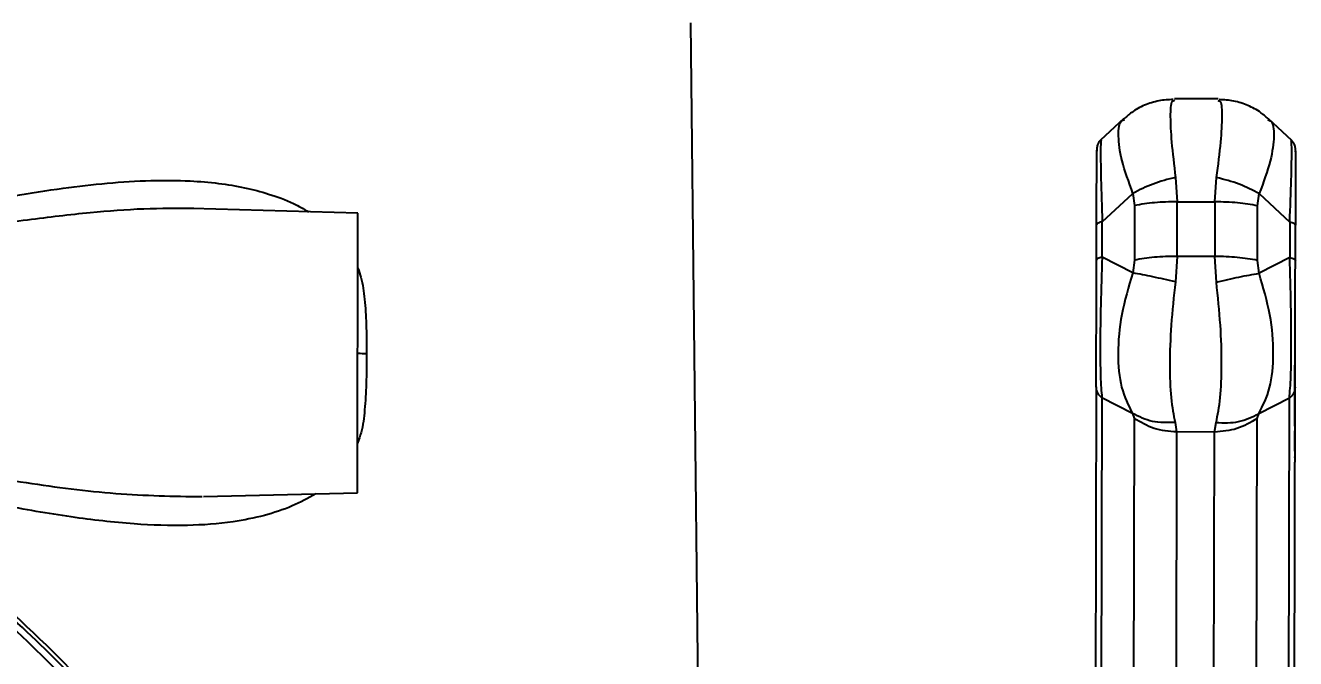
# Model space of a CAD drawing. Header units: millimetres. Extents: x 2126 to 3741, y 477 to 1658.
# Drawn here: x 2559.7 to 2649.1, y 1427.2 to 1471.8 of the extents above; entities that cross this region are included whole.
import ezdxf

# ---------------------------------------------------------------- set-up
doc = ezdxf.new("R2010")
doc.units = ezdxf.units.MM
doc.layers.add('AM_5', color=3, linetype='Continuous', lineweight=25)
doc.styles.add('SLDTEXTSTYLE1', font='txt.shx', dxfattribs={"width": 0.7, "bigfont": 'gbcbig.shx'})
doc.dimstyles.new('SLDDIMSTYLE12$0', dxfattribs={"dimtxt": 12, "dimasz": 10, "dimexe": 0, "dimexo": 0.0625, "dimgap": 0.875, "dimtad": 1, "dimdec": 1, "dimlfac": 1.8, "dimrnd": 1e-09, "dimzin": 12, "dimdsep": 46, "dimtxsty": 'SLDTEXTSTYLE1', "dimcen": 0.09, "dimdle": 8.16, "dimclrd": 3, "dimclre": 3, "dimadec": 0, "dimazin": 3, "dimtfac": 1, "dimtdec": 1, "dimtofl": 0, "dimtmove": 0, "dimatfit": 3, "dimfxl": 0, "dimfrac": 2, "dimtolj": 1, "dimlwd": 5, "dimlwe": 5, "dimarcsym": 0})

# ---------------------------------------------------------------- blocks, each defined once
blk = doc.blocks.new('*D20')
at = {"layer": 'AM_5', "color": 3, "lineweight": 5, "transparency": 16777216}
blk.add_line((2548.033, 1555.7), (2264.196, 1555.7), dxfattribs=at)
at = {"layer": 'AM_5', "color": 3, "linetype": 'Continuous', "lineweight": 5, "transparency": 16777216}
for p, q in [((2264.196, 1545.7), (2264.196, 1266.959)), ((2595.101, 1256.959), (2264.196, 1256.959))]:
    blk.add_line(p, q, dxfattribs=at)
at = {"layer": 'AM_5', "color": 3, "transparency": 16777216}
for points in [[(2262.529, 1545.7), (2265.863, 1545.7), (2264.196, 1555.7)], [(2262.529, 1266.959), (2265.863, 1266.959), (2264.196, 1256.959)]]:
    blk.add_solid(points, dxfattribs=at)
at = {"layer": 'Defpoints', "color": 0, "transparency": 16777216}
for p in [(2548.096, 1555.7), (2264.196, 1256.959), (2595.163, 1256.959)]:
    blk.add_point(p, dxfattribs=at)
at = {"layer": 'AM_5', "color": 0, "transparency": 16777216, "insert": (2257.321, 1403.647), "char_height": 12, "attachment_point": 5, "rotation": 90, "style": 'SLDTEXTSTYLE1'}
blk.add_mtext('\\A1;350', dxfattribs=at)

msp = doc.modelspace()

# ---------------------------------------------------------------- linework, layer by layer
at = {"color": 7, "linetype": 'Continuous', "lineweight": 25}
for p, q in [((2607.054, 1423.417), (2606.523, 1471.935)), ((2643.646, 1466.582), (2640.577, 1466.589)), ((2640.577, 1466.489), (2640.491, 1466.436)), ((2643.735, 1466.427), (2643.646, 1466.482)), ((2637.014, 1465.201), (2635.373, 1463.685)), ((2637.005, 1465.116), (2637.065, 1465.143)), ((2647.151, 1465.119), (2647.217, 1465.088)), ((2648.84, 1463.655), (2647.204, 1465.179)), ((2640.654, 1461.058), (2640.763, 1459.344)), ((2643.43, 1459.339), (2643.546, 1461.052)), ((2635.493, 1457.939), (2637.651, 1459.932)), ((2637.651, 1459.932), (2637.762, 1459.075)), ((2646.429, 1459.057), (2646.544, 1459.913)), ((2646.544, 1459.913), (2648.693, 1457.91)), ((2583.094, 1458.534), (2571.432, 1458.865)), ((2637.762, 1459.075), (2637.754, 1455.23)), ((2640.755, 1455.499), (2640.763, 1459.344)), ((2640.763, 1459.344), (2643.43, 1459.339)), ((2643.43, 1459.339), (2643.421, 1455.494)), ((2646.421, 1455.212), (2646.429, 1459.057)), ((2635.087, 1455.22), (2635.093, 1457.719)), ((2635.488, 1455.439), (2635.493, 1457.939)), ((2648.693, 1457.91), (2648.688, 1455.411)), ((2649.087, 1455.19), (2649.093, 1457.689)), ((2637.639, 1454.327), (2635.488, 1455.439)), ((2637.754, 1455.23), (2637.639, 1454.327)), ((2640.755, 1455.499), (2640.638, 1453.693)), ((2643.421, 1455.494), (2640.755, 1455.499)), ((2643.53, 1453.687), (2643.421, 1455.494)), ((2646.532, 1454.308), (2646.421, 1455.212)), ((2648.688, 1455.411), (2646.532, 1454.308)), ((2649.062, 1443.54), (2649.081, 1452.144)), ((2635.068, 1446.314), (2634.999, 1413.795)), ((2648.999, 1413.765), (2649.068, 1446.284)), ((2635.467, 1445.544), (2635.397, 1413.025)), ((2637.618, 1444.432), (2635.467, 1445.544)), ((2648.667, 1445.516), (2646.51, 1444.413)), ((2648.597, 1412.997), (2648.667, 1445.516)), ((2637.618, 1444.432), (2637.73, 1444.098)), ((2646.397, 1444.079), (2646.51, 1444.413)), ((2637.73, 1444.098), (2637.66, 1411.386)), ((2640.617, 1443.798), (2640.728, 1443.13)), ((2643.395, 1443.125), (2643.509, 1443.792)), ((2646.327, 1411.368), (2646.397, 1444.079)), ((2640.728, 1443.13), (2640.658, 1410.419)), ((2643.395, 1443.125), (2640.728, 1443.13)), ((2643.325, 1410.413), (2643.395, 1443.125)), ((2649.059, 1441.778), (2649.062, 1443.214)), ((2649.054, 1439.402), (2649.057, 1440.993)), ((2649.058, 1441.338), (2649.058, 1441.367)), ((2572.209, 1438.574), (2583.052, 1438.835)), ((2649.047, 1436.362), (2649.052, 1438.67)), ((2649.043, 1434.426), (2649.046, 1436.017))]:
    msp.add_line(p, q, dxfattribs=at)
for centre, radius, start, end in [((2491.878, 1357.383), 91.48, 295.79271, 180), ((2583.77, 1460.167), 11.51, 266.68387, 269.63147), ((2491.878, 1357.383), 90.341, 353.64897, 186.35103), ((2491.878, 1357.383), 89.875, 353.64897, 186.35103), ((2491.878, 1357.383), 85.319, 353.33017, 186.66983)]:
    msp.add_arc(centre, radius, start, end, dxfattribs=at)
for points, knots in [([(2640.493, 1466.546), (2640.152, 1466.528), (2639.462, 1466.491), (2638.467, 1466.168), (2637.616, 1465.723), (2637.171, 1465.314), (2636.983, 1465.142)], [0, 0, 0, 0, 0.263648, 0.533255, 0.803034, 1, 1, 1, 1]), ([(2647.239, 1465.115), (2647.051, 1465.289), (2646.607, 1465.701), (2645.757, 1466.15), (2644.764, 1466.477), (2644.074, 1466.517), (2643.733, 1466.536)], [0, 0, 0, 0, 0.19779, 0.467289, 0.736619, 1, 1, 1, 1]), ([(2640.491, 1466.436), (2640.451, 1466.428), (2640.313, 1466.401), (2640.261, 1465.424), (2640.338, 1463.646), (2640.547, 1461.931), (2640.654, 1461.058)], [0, 0, 0, 0, 0.1160538, 0.4072247, 0.6985704, 1, 1, 1, 1]), ([(2643.546, 1461.052), (2643.656, 1461.924), (2643.873, 1463.639), (2643.957, 1465.416), (2643.91, 1466.391), (2643.773, 1466.419), (2643.735, 1466.427)], [0, 0, 0, 0, 0.3023528, 0.5946015, 0.8866637, 1, 1, 1, 1]), ([(2637.651, 1459.932), (2637.36, 1460.737), (2636.787, 1462.32), (2636.591, 1464.033), (2636.676, 1464.988), (2636.969, 1465.102), (2637.005, 1465.116)], [0, 0, 0, 0, 0.325104, 0.63959, 0.956321, 1, 1, 1, 1]), ([(2647.217, 1465.088), (2647.252, 1465.074), (2647.543, 1464.959), (2647.62, 1464.005), (2647.418, 1462.297), (2646.838, 1460.717), (2646.544, 1459.913)], [0, 0, 0, 0, 0.043759, 0.35882, 0.674081, 1, 1, 1, 1]), ([(2635.093, 1457.719), (2635.095, 1458.699), (2635.098, 1460.097), (2635.101, 1461.491), (2635.102, 1462.252), (2635.103, 1462.737), (2635.104, 1463.032), (2635.104, 1462.931), (2635.104, 1462.897)], [0, 0, 0, 0, 0.343065, 0.489647, 0.63308, 0.776473, 0.923246, 1, 1, 1, 1]), ([(2635.376, 1463.679), (2635.365, 1463.668), (2635.295, 1463.605), (2635.206, 1463.453), (2635.12, 1463.234), (2635.109, 1463.078), (2635.104, 1463.001)], [0, 0, 0, 0, 0.062336, 0.377632, 0.693034, 1, 1, 1, 1]), ([(2635.431, 1463.619), (2635.423, 1463.649), (2635.385, 1463.788), (2635.369, 1462.926), (2635.392, 1460.965), (2635.458, 1459), (2635.493, 1457.939)], [0, 0, 0, 0, 0.079961, 0.369995, 0.659922, 1, 1, 1, 1]), ([(2648.693, 1457.91), (2648.733, 1458.963), (2648.806, 1460.92), (2648.839, 1462.884), (2648.826, 1463.756), (2648.788, 1463.617), (2648.779, 1463.586)], [0, 0, 0, 0, 0.337331, 0.627348, 0.917183, 1, 1, 1, 1]), ([(2649.104, 1462.971), (2649.099, 1463.048), (2649.09, 1463.204), (2649.004, 1463.423), (2648.916, 1463.576), (2648.847, 1463.638), (2648.836, 1463.648)], [0, 0, 0, 0, 0.308093, 0.624652, 0.941106, 1, 1, 1, 1]), ([(2649.104, 1462.863), (2649.104, 1462.899), (2649.104, 1463), (2649.103, 1462.701), (2649.102, 1462.21), (2649.101, 1461.445), (2649.098, 1460.052), (2649.095, 1458.661), (2649.093, 1457.689)], [0, 0, 0, 0, 0.079309, 0.225904, 0.369352, 0.512785, 0.659568, 1, 1, 1, 1]), ([(2533.09, 1456.56), (2533.802, 1456.534), (2535.229, 1456.482), (2537.572, 1456.519), (2540.173, 1456.675), (2543.224, 1456.999), (2546.708, 1457.518), (2550.653, 1458.23), (2554.77, 1459.026), (2558.703, 1459.749), (2562.239, 1460.303), (2565.464, 1460.68), (2568.447, 1460.868), (2571.054, 1460.851), (2573.25, 1460.664), (2575.097, 1460.362), (2576.861, 1459.896), (2578.379, 1459.353), (2579.273, 1458.836), (2579.624, 1458.633)], [0, 0, 0, 0, 0.041895, 0.083995, 0.137923, 0.195596, 0.265637, 0.347732, 0.436644, 0.52124, 0.595967, 0.663334, 0.73132, 0.793932, 0.840347, 0.884239, 0.925812, 0.970866, 1, 1, 1, 1]), ([(2640.654, 1461.058), (2640.11, 1460.919), (2639.022, 1460.641), (2638.108, 1460.168), (2637.651, 1459.932)], [0, 0, 0, 0, 0.500002, 1, 1, 1, 1]), ([(2646.544, 1459.913), (2646.088, 1460.151), (2645.176, 1460.628), (2644.089, 1460.91), (2643.546, 1461.052)], [0, 0, 0, 0, 0.499998, 1, 1, 1, 1]), ([(2571.542, 1458.862), (2570.374, 1458.867), (2567.976, 1458.877), (2564.068, 1458.574), (2559.703, 1458.062), (2555.049, 1457.375), (2550.425, 1456.659), (2546.129, 1456.051), (2542.263, 1455.624), (2538.897, 1455.397), (2535.907, 1455.317), (2534.025, 1455.372), (2533.088, 1455.4)], [0, 0, 0, 0, 0.096974, 0.199019, 0.316609, 0.445729, 0.565405, 0.676085, 0.775682, 0.858994, 0.929702, 1, 1, 1, 1]), ([(2635.068, 1446.314), (2635.069, 1446.691), (2635.07, 1447.229), (2635.073, 1448.562), (2635.075, 1449.638), (2635.078, 1450.851), (2635.082, 1452.735), (2635.085, 1454.198), (2635.087, 1455.22)], [0, 0, 0, 0, 0.271352, 0.38737, 0.500896, 0.614411, 0.730577, 1, 1, 1, 1]), ([(2635.488, 1455.439), (2635.448, 1454.318), (2635.375, 1452.232), (2635.337, 1449.238), (2635.363, 1446.811), (2635.43, 1445.988), (2635.467, 1445.544)], [0, 0, 0, 0, 0.2683795, 0.4991161, 0.7297085, 1, 1, 1, 1]), ([(2648.667, 1445.516), (2648.705, 1445.955), (2648.775, 1446.772), (2648.812, 1449.185), (2648.788, 1452.184), (2648.723, 1454.28), (2648.688, 1455.411)], [0, 0, 0, 0, 0.268097, 0.498823, 0.729464, 1, 1, 1, 1]), ([(2649.068, 1446.284), (2649.069, 1446.657), (2649.07, 1447.191), (2649.073, 1448.513), (2649.075, 1449.587), (2649.078, 1450.798), (2649.082, 1452.688), (2649.085, 1454.159), (2649.087, 1455.19)], [0, 0, 0, 0, 0.269181, 0.385363, 0.49887, 0.612407, 0.728438, 1, 1, 1, 1]), ([(2583.086, 1454.659), (2583.164, 1454.449), (2583.418, 1453.766), (2583.579, 1452.413), (2583.699, 1450.622), (2583.697, 1449.345), (2583.696, 1448.657)], [0, 0, 0, 0, 0.114904, 0.37307, 0.66261, 1, 1, 1, 1]), ([(2637.639, 1454.327), (2637.346, 1453.345), (2636.77, 1451.414), (2636.536, 1448.612), (2636.758, 1446.134), (2637.328, 1445.006), (2637.618, 1444.432)], [0, 0, 0, 0, 0.254168, 0.500016, 0.745717, 1, 1, 1, 1]), ([(2640.638, 1453.693), (2640.098, 1453.821), (2639.012, 1454.078), (2638.099, 1454.244), (2637.64, 1454.327)], [0, 0, 0, 0, 0.496868, 1, 1, 1, 1]), ([(2643.53, 1453.687), (2644.074, 1453.813), (2645.162, 1454.066), (2646.075, 1454.227), (2646.532, 1454.308)], [0, 0, 0, 0, 0.5000008, 1, 1, 1, 1]), ([(2646.51, 1444.413), (2646.801, 1444.98), (2647.375, 1446.105), (2647.612, 1448.581), (2647.389, 1451.391), (2646.82, 1453.325), (2646.532, 1454.308)], [0, 0, 0, 0, 0.252371, 0.499987, 0.745839, 1, 1, 1, 1]), ([(2640.638, 1453.693), (2640.528, 1452.672), (2640.312, 1450.664), (2640.218, 1447.833), (2640.301, 1445.385), (2640.51, 1444.333), (2640.617, 1443.798)], [0, 0, 0, 0, 0.25426, 0.500015, 0.745623, 1, 1, 1, 1]), ([(2643.509, 1443.792), (2643.618, 1444.326), (2643.832, 1445.377), (2643.925, 1447.825), (2643.844, 1450.657), (2643.636, 1452.665), (2643.53, 1453.687)], [0, 0, 0, 0, 0.254372, 0.499985, 0.745735, 1, 1, 1, 1]), ([(2583.696, 1448.657), (2583.696, 1447.941), (2583.696, 1446.612), (2583.586, 1444.75), (2583.424, 1443.315), (2583.151, 1442.581), (2583.06, 1442.335)], [0, 0, 0, 0, 0.332702, 0.617445, 0.871854, 1, 1, 1, 1]), ([(2640.617, 1443.798), (2640.073, 1443.783), (2638.986, 1443.753), (2638.074, 1444.206), (2637.618, 1444.432)], [0, 0, 0, 0, 0.4999999, 1, 1, 1, 1]), ([(2643.509, 1443.792), (2644.049, 1443.774), (2645.136, 1443.739), (2646.05, 1444.187), (2646.51, 1444.413)], [0, 0, 0, 0, 0.496867, 1, 1, 1, 1]), ([(2542.936, 1442.039), (2543.057, 1442.03), (2544.808, 1441.897), (2548.26, 1441.364), (2553.755, 1440.503), (2559.739, 1439.526), (2566.058, 1438.679), (2570.108, 1438.607), (2572.119, 1438.572)], [0, 0, 0, 0, 0.011881, 0.171715, 0.34376, 0.563982, 0.783561, 1, 1, 1, 1]), ([(2580.121, 1438.764), (2579.576, 1438.464), (2578.427, 1437.834), (2576.473, 1437.205), (2574.024, 1436.709), (2570.97, 1436.482), (2567.163, 1436.609), (2562.787, 1437.118), (2557.74, 1438.006), (2552.448, 1439.069), (2548.358, 1439.933), (2546.174, 1440.252), (2545.734, 1440.316)], [0, 0, 0, 0, 0.0591742, 0.1245674, 0.1945037, 0.2931937, 0.4038163, 0.5308787, 0.6692132, 0.8278743, 0.9653684, 1, 1, 1, 1]), ([(2649.049, 1437.461), (2649.05, 1437.565), (2649.05, 1437.837), (2649.051, 1438.38), (2649.053, 1438.921), (2649.053, 1439.034)], [0, 0, 0, 0, 0.331601, 0.860518, 1, 1, 1, 1]), ([(2649.049, 1437.272), (2649.049, 1437.267), (2649.049, 1437.251), (2649.049, 1437.376), (2649.049, 1437.461)], [0, 0, 0, 0, 0.331002, 1, 1, 1, 1])]:
    msp.add_open_spline(points, degree=3, knots=knots, dxfattribs=at)
for points in [[(2583.052, 1438.835), (2583.052, 1438.871), (2583.052, 1438.945), (2583.054, 1439.53), (2583.056, 1440.441), (2583.058, 1441.675), (2583.062, 1443.177), (2583.065, 1444.891), (2583.069, 1446.75), (2583.073, 1448.684), (2583.077, 1450.618), (2583.081, 1452.478), (2583.085, 1454.192), (2583.088, 1455.694), (2583.091, 1456.928), (2583.093, 1457.839), (2583.094, 1458.425), (2583.094, 1458.498), (2583.094, 1458.534)], [(2640.763, 1459.344), (2640.222, 1459.333), (2639.141, 1459.311), (2638.222, 1459.154), (2637.762, 1459.075)], [(2646.429, 1459.057), (2645.97, 1459.137), (2645.051, 1459.298), (2643.97, 1459.325), (2643.43, 1459.339)], [(2635.493, 1457.939), (2635.434, 1457.925), (2635.317, 1457.897), (2635.192, 1457.843), (2635.108, 1457.783), (2635.098, 1457.74), (2635.093, 1457.719)], [(2649.093, 1457.689), (2649.088, 1457.71), (2649.077, 1457.753), (2648.994, 1457.813), (2648.869, 1457.868), (2648.752, 1457.896), (2648.693, 1457.91)], [(2502.667, 1455.058), (2506.319, 1454.534), (2513.622, 1453.486), (2524.265, 1450.366), (2534.508, 1446.158), (2544.209, 1440.803), (2553.248, 1434.398), (2561.511, 1427.017), (2568.892, 1418.755), (2575.297, 1409.716), (2580.652, 1400.015), (2584.86, 1389.772), (2587.979, 1379.129), (2589.028, 1371.825), (2589.552, 1368.174)], [(2635.488, 1455.439), (2635.429, 1455.426), (2635.312, 1455.398), (2635.186, 1455.344), (2635.103, 1455.284), (2635.093, 1455.241), (2635.087, 1455.22)], [(2640.755, 1455.499), (2640.214, 1455.488), (2639.133, 1455.466), (2638.214, 1455.309), (2637.754, 1455.23)], [(2646.421, 1455.212), (2645.961, 1455.292), (2645.043, 1455.453), (2643.962, 1455.48), (2643.421, 1455.494)], [(2648.688, 1455.411), (2648.747, 1455.397), (2648.864, 1455.369), (2648.989, 1455.314), (2649.072, 1455.254), (2649.082, 1455.211), (2649.087, 1455.19)], [(2509.21, 1454.855), (2512.504, 1454.169), (2519.093, 1452.796), (2528.645, 1449.475), (2537.828, 1445.272), (2546.531, 1440.136), (2554.668, 1434.147), (2562.153, 1427.359), (2568.908, 1419.845), (2574.863, 1411.683), (2579.961, 1402.958), (2584.126, 1393.757), (2587.405, 1384.191), (2588.75, 1377.596), (2589.422, 1374.299)], [(2491.878, 1451.125), (2494.946, 1451.038), (2501.081, 1450.864), (2510.195, 1449.46), (2519.133, 1447.235), (2527.809, 1444.127), (2536.138, 1440.189), (2544.041, 1435.452), (2551.442, 1429.963), (2558.269, 1423.775), (2564.457, 1416.948), (2569.946, 1409.547), (2574.683, 1401.644), (2578.621, 1393.315), (2581.729, 1384.639), (2583.954, 1375.701), (2585.357, 1366.587), (2585.531, 1360.452), (2585.618, 1357.384)], [(2635.467, 1445.544), (2635.408, 1445.593), (2635.291, 1445.69), (2635.166, 1445.881), (2635.083, 1446.091), (2635.073, 1446.24), (2635.068, 1446.314)], [(2649.068, 1446.284), (2649.063, 1446.21), (2649.052, 1446.061), (2648.969, 1445.851), (2648.843, 1445.661), (2648.726, 1445.564), (2648.667, 1445.516)], [(2640.728, 1443.13), (2640.188, 1443.175), (2639.107, 1443.263), (2638.189, 1443.82), (2637.73, 1444.098)], [(2646.397, 1444.079), (2645.937, 1443.803), (2645.017, 1443.251), (2643.936, 1443.167), (2643.395, 1443.125)], [(2575.594, 1347.594), (2575.848, 1350.547), (2576.357, 1356.453), (2575.933, 1365.352), (2574.642, 1374.154), (2572.413, 1382.773), (2569.294, 1391.108), (2565.314, 1399.069), (2560.519, 1406.567), (2554.96, 1413.519), (2548.701, 1419.847), (2541.811, 1425.481), (2534.366, 1430.358), (2526.449, 1434.424), (2518.148, 1437.639), (2509.555, 1439.944), (2500.766, 1441.399), (2494.841, 1441.58), (2491.878, 1441.67)], [(2566.516, 1422.027), (2564.939, 1423.782), (2561.787, 1427.293), (2558.276, 1430.446), (2556.521, 1432.022)]]:
    msp.add_open_spline(points, degree=3, dxfattribs=at)

# ---------------------------------------------------------------- dimensions: what is measured, and where the dimension line sits
at = {"layer": 'AM_5'}
dim = msp.add_linear_dim(base=(2264.196, 1256.959), p1=(2548.096, 1555.7), p2=(2595.163, 1256.959), angle=90, text='350', dimstyle='SLDDIMSTYLE12$0', override={"dimlfac": 1}, dxfattribs=at)
dim.commit()
dim.dimension.update_dxf_attribs({"geometry": '*D20', "text_midpoint": (2264.196, 1403.647), "dimtype": 160})

doc.saveas('drawing.dxf')
